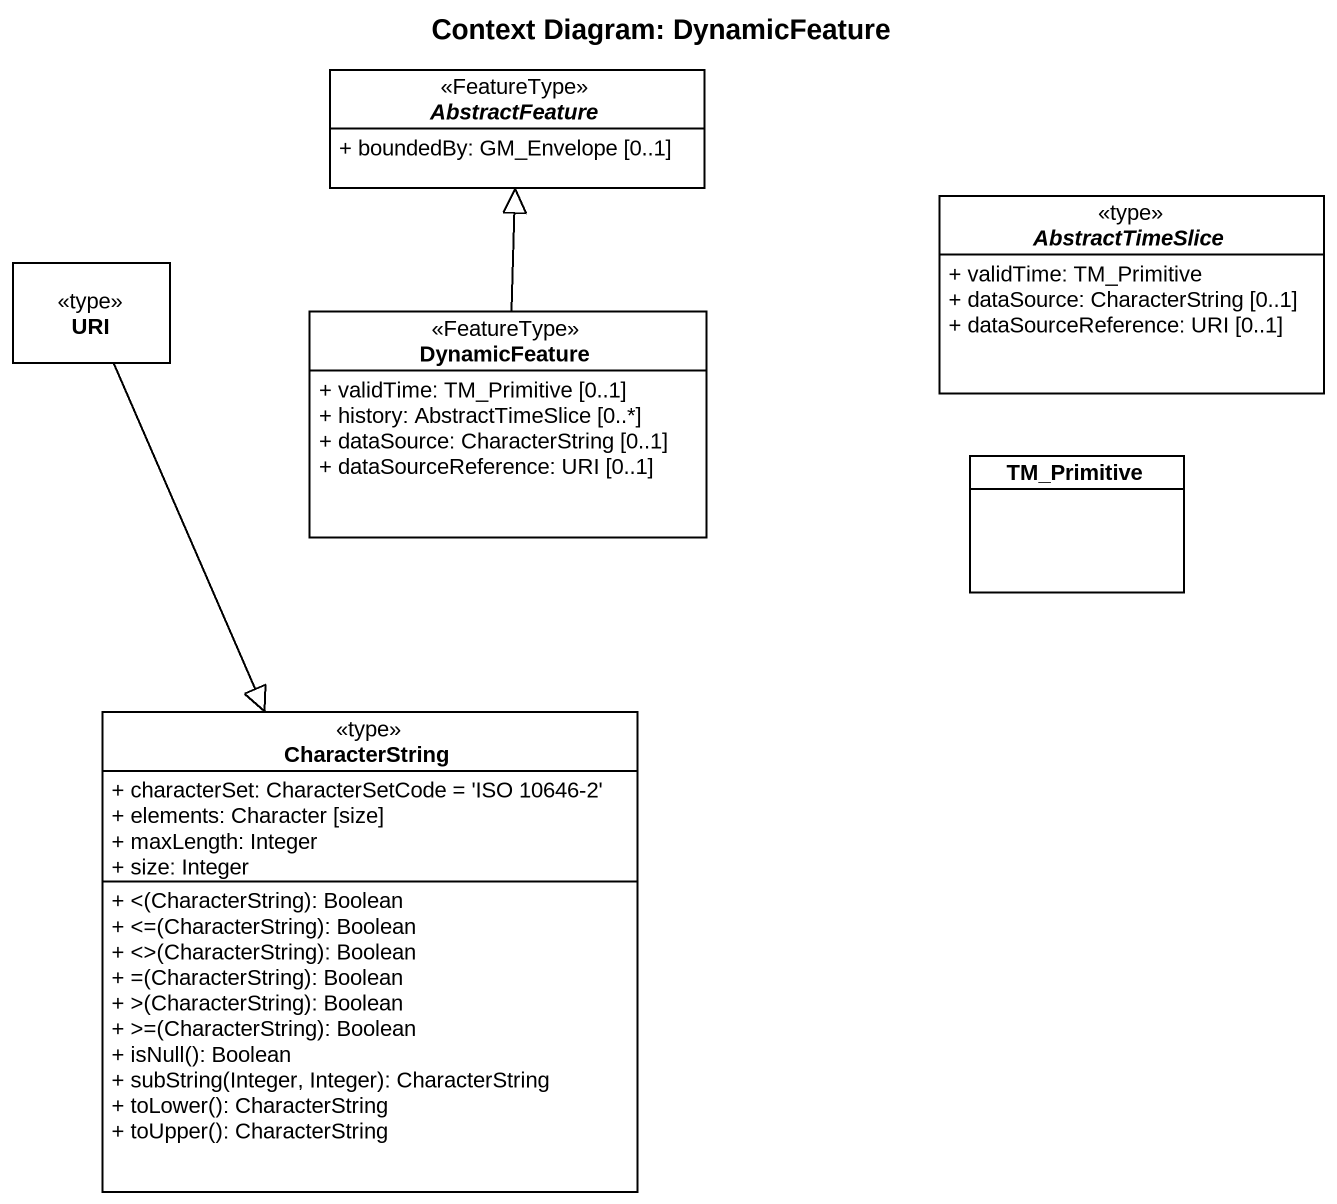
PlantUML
@startuml
title Context Diagram: DynamicFeature
hide circle
hide empty members
skinparam classAttributeIconSize 0
abstract class AbstractFeature <<FeatureType>> {
  + boundedBy: GM_Envelope [0..1]
}
abstract class AbstractTimeSlice <<type>> {
  + validTime: TM_Primitive
  + dataSource: CharacterString [0..1]
  + dataSourceReference: URI [0..1]
}
class URI <<type>>
class DynamicFeature <<FeatureType>> {
  + validTime: TM_Primitive [0..1]
  + history: AbstractTimeSlice [0..*]
  + dataSource: CharacterString [0..1]
  + dataSourceReference: URI [0..1]
}
class TM_Primitive
class CharacterString <<type>> {
  + characterSet: CharacterSetCode = 'ISO 10646-2'
  + elements: Character [size]
  + maxLength: Integer
  + size: Integer
  + <(CharacterString): Boolean
  + <=(CharacterString): Boolean
  + <>(CharacterString): Boolean
  + =(CharacterString): Boolean
  + >(CharacterString): Boolean
  + >=(CharacterString): Boolean
  + isNull(): Boolean
  + subString(Integer, Integer): CharacterString
  + toLower(): CharacterString
  + toUpper(): CharacterString
}
URI --|> CharacterString
DynamicFeature -up-|> AbstractFeature
@enduml
